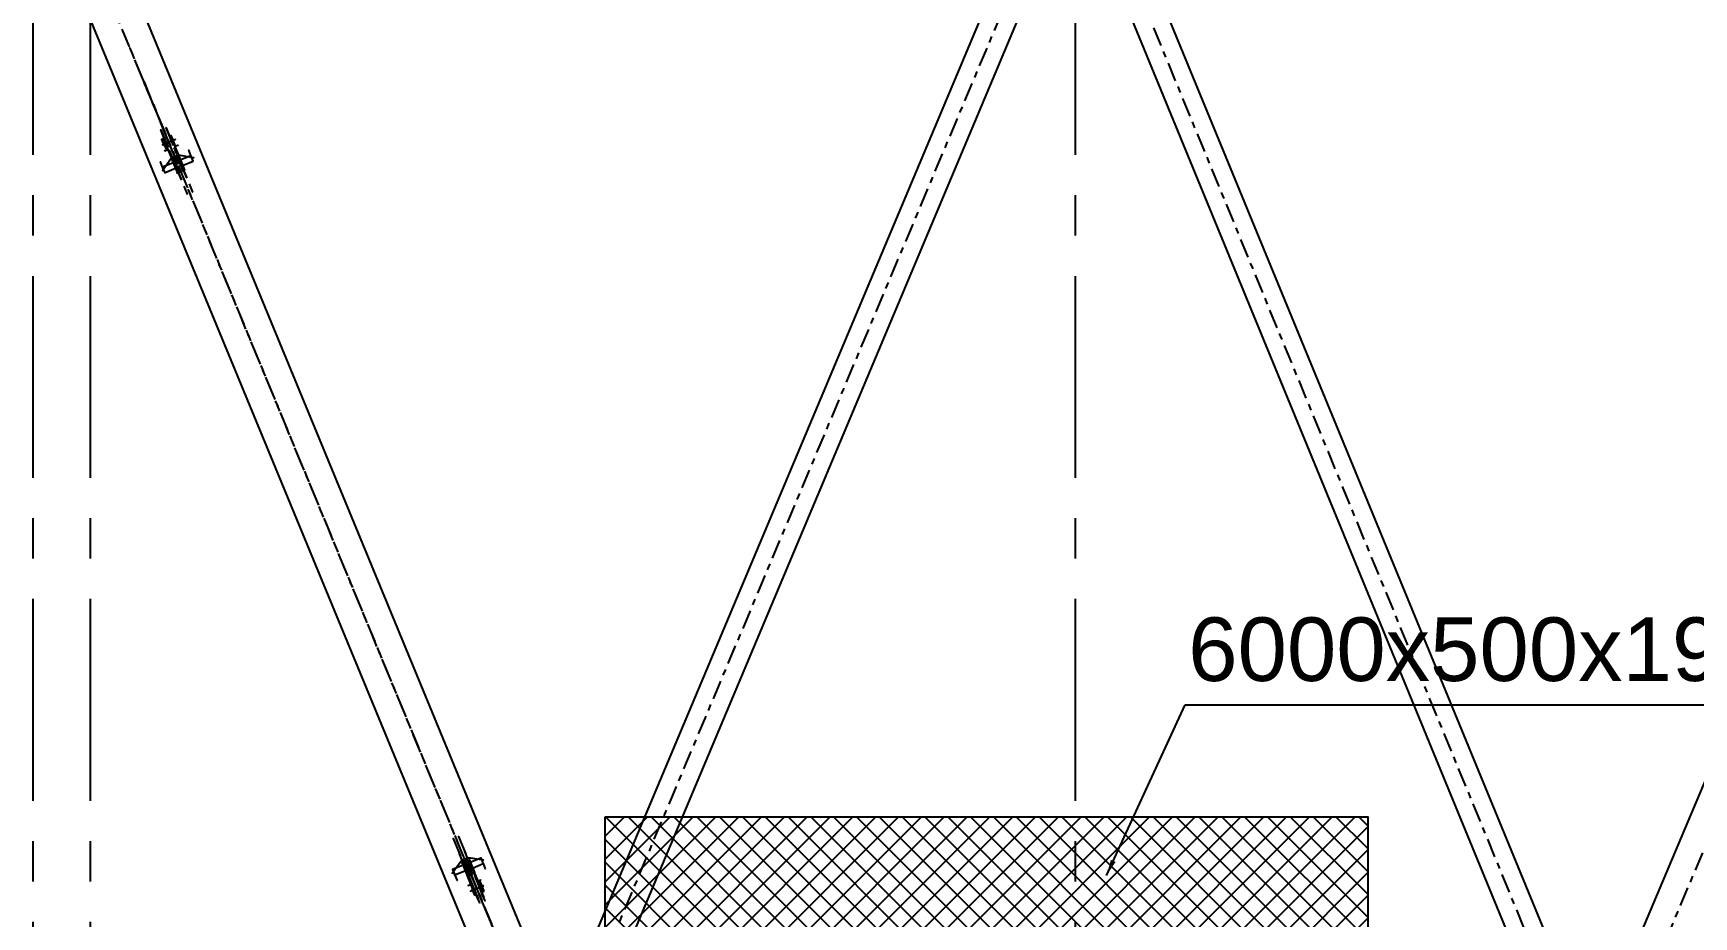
# Model space of a CAD drawing. Header units: millimetres. Extents: x 2368 to 8313, y 7493 to 11698.
# Drawn here: x 5216.6 to 5477.9, y 11295.7 to 11434.7 of the extents above; entities that cross this region are included whole.
import ezdxf

# ---------------------------------------------------------------- set-up
doc = ezdxf.new("R2010")
doc.units = ezdxf.units.MM
for name, pattern in [('CENTER', [50.8, 31.75, -6.35, 6.35, -6.35]), ('XKITLINE00', [0]), ('XKITLINE03', [6, 3, -1, 1, -1])]:
    doc.linetypes.add(name, pattern=pattern)
doc.styles.add('ARIAL', font='arial.ttf')
doc.styles.add('ROMANS', font='romans.shx')
doc.dimstyles.new('MD300', dxfattribs={"dimtxt": 2.5, "dimasz": 2.5, "dimexe": 1, "dimexo": 1, "dimgap": 0.5, "dimtad": 1, "dimdec": 1, "dimlfac": 50, "dimrnd": 0.5, "dimdsep": 46, "dimtxsty": 'ROMANS', "dimcen": 1, "dimclrd": 146, "dimclre": 146, "dimclrt": 30, "dimadec": 1, "dimazin": 2, "dimtfac": 1, "dimtdec": 1, "dimtmove": 0, "dimatfit": 1, "dimfxl": 1, "dimtolj": 1, "dimtzin": 0, "dimlwd": -1, "dimlwe": -1, "dimarcsym": 0})

msp = doc.modelspace()

# ---------------------------------------------------------------- hatches: boundary and pattern name
h = msp.add_hatch()
h.set_pattern_fill('ANSI37', color=1, scale=0.8, style=0)
h.set_pattern_definition([(45, (2834.9725, 7557.9502), (-1.7960512, 1.7960512), []), (135, (2834.9725, 7557.9502), (-1.7960512, -1.7960512), [])])
h.paths.add_polyline_path([(5426.5882, 11273.5862), (5426.5882, 11311.4162), (5306.5882, 11311.4162), (5306.5882, 11273.5862)])

# ---------------------------------------------------------------- linework, layer by layer
at = {"color": 6, "linetype": 'CENTER'}
for p, q in [((5216.5882, 10907.5139), (5216.5882, 11508.9854)), ((5225.5882, 10907.5139), (5225.5882, 11495.735)), ((5380.5882, 10907.5139), (5380.5882, 11495.735))]:
    msp.add_line(p, q, dxfattribs=at)
at = {"color": 8, "linetype": 'XKITLINE03'}
for p, q in [((5380.5882, 11072.0118), (5216.5882, 11469.2205)), ((5380.5882, 11072.0118), (5216.5882, 11469.2205)), ((5380.5882, 11465.4767), (5298.5882, 11270.6161)), ((5380.5882, 11465.4767), (5298.5882, 11270.6161)), ((5462.5882, 11266.2684), (5380.5882, 11465.4767)), ((5462.5882, 11266.2684), (5380.5882, 11465.4767)), ((5544.5881, 11460.5251), (5380.5882, 11072.0118)), ((5544.5882, 11460.5251), (5380.5882, 11072.0118)), ((5290.9807, 11289.0414), (5231.8031, 11432.37)), ((5237.2201, 11419.2501), (5233.9388, 11427.1974)), ((5233.9698, 11427.1224), (5239.295, 11414.2247)), ((5237.0382, 11418.5115), (5236.6546, 11419.4406)), ((5236.6546, 11419.4406), (5238.0156, 11416.1442)), ((5237.8418, 11417.7442), (5237.2201, 11419.2501)), ((5237.87, 11418.855), (5237.4865, 11419.7841)), ((5237.4865, 11419.7841), (5238.8475, 11416.4877)), ((5237.2572, 11416.9592), (5236.8443, 11417.9591)), ((5236.8443, 11417.9591), (5237.0756, 11417.3989)), ((5236.926, 11417.08), (5237.3881, 11417.2708)), ((5237.4051, 11417.0202), (5236.9922, 11418.0202)), ((5236.9922, 11418.0202), (5237.2235, 11417.4599)), ((5239.8548, 11411.6896), (5237.0382, 11418.5115)), ((5237.0756, 11417.3989), (5237.4885, 11416.399)), ((5237.2235, 11417.4599), (5237.6364, 11416.46)), ((5237.2991, 11416.1765), (5237.7612, 11416.3673)), ((5237.3881, 11417.2708), (5238.62, 11414.2872)), ((5238.4974, 11417.7286), (5237.3882, 11417.2706)), ((5237.7612, 11416.3673), (5238.9931, 11413.3837)), ((5239.1828, 11414.4963), (5237.8418, 11417.7442)), ((5240.6867, 11412.033), (5237.87, 11418.855)), ((5238.6621, 11417.5393), (5238.2493, 11418.5392)), ((5238.2493, 11418.5392), (5238.4806, 11417.979)), ((5238.4806, 11417.979), (5238.8934, 11416.9791)), ((5238.9595, 11417.9196), (5238.4973, 11417.7288)), ((5238.4973, 11417.7288), (5239.7292, 11414.7452)), ((5238.8475, 11416.4877), (5241.6641, 11409.6657)), ((5239.3325, 11417.016), (5238.8704, 11416.8252)), ((5238.8704, 11416.8252), (5240.1023, 11413.8416)), ((5236.9562, 11413.6003), (5236.6233, 11414.4067)), ((5236.9117, 11413.0531), (5238.3075, 11414.9917)), ((5238.62, 11414.2872), (5236.9562, 11413.6003)), ((5238.0156, 11416.1442), (5240.8323, 11409.3222)), ((5238.3075, 11414.9917), (5239.2686, 11412.6639)), ((5238.6108, 11415.148), (5238.8668, 11415.2616)), ((5239.5939, 11412.7671), (5238.6108, 11415.148)), ((5238.8668, 11415.2616), (5239.1284, 11415.3617)), ((5239.1284, 11415.3617), (5240.1115, 11412.9808)), ((5239.295, 11414.2247), (5239.1828, 11414.4963)), ((5241.8106, 11415.0757), (5239.4537, 11415.4649)), ((5239.4537, 11415.4649), (5240.4148, 11413.1372)), ((5239.7292, 11414.7452), (5241.393, 11415.4321)), ((5240.1023, 11413.8416), (5241.7661, 11414.5286)), ((5241.393, 11415.4321), (5241.0601, 11416.2385)), ((5241.7661, 11414.5286), (5241.4331, 11415.335)), ((5237.3293, 11412.6967), (5236.9963, 11413.5031)), ((5238.9931, 11413.3837), (5237.3293, 11412.6967)), ((5239.8555, 11412.8672), (5239.5939, 11412.7671)), ((5282.6782, 11307.971), (5285.4949, 11301.149)), ((5283.5101, 11308.3145), (5286.3268, 11301.4925)), ((5282.5318, 11302.561), (5283.9276, 11304.4995)), ((5286.4723, 11298.7817), (5283.6557, 11305.6037)), ((5283.9276, 11304.4995), (5284.8887, 11302.1718)), ((5284.4869, 11304.7695), (5284.2309, 11304.6559)), ((5284.2309, 11304.6559), (5285.2139, 11302.275)), ((5284.7485, 11304.8696), (5284.4869, 11304.7695)), ((5287.3042, 11299.1252), (5284.4875, 11305.9471)), ((5285.7315, 11302.4887), (5284.7485, 11304.8696)), ((5287.4307, 11304.5836), (5285.0737, 11304.9728)), ((5285.0737, 11304.9728), (5286.0348, 11302.645)), ((5285.3493, 11304.253), (5287.0131, 11304.94)), ((5286.5811, 11301.2694), (5285.3493, 11304.253)), ((5285.7223, 11303.3495), (5287.3862, 11304.0364)), ((5287.0131, 11304.94), (5287.346, 11304.1336)), ((5287.3862, 11304.0364), (5287.7191, 11303.2301)), ((5284.2401, 11303.7951), (5282.5763, 11303.1081)), ((5282.5763, 11303.1081), (5282.9092, 11302.3017)), ((5284.6132, 11302.8915), (5282.9494, 11302.2046)), ((5282.9494, 11302.2046), (5283.2823, 11301.3982)), ((5285.472, 11300.8115), (5284.2401, 11303.7951)), ((5285.845, 11299.9079), (5284.6132, 11302.8915)), ((5286.2986, 11300.3817), (5285.1595, 11303.1404)), ((5285.2717, 11302.8688), (5290.5969, 11289.9711)), ((5285.4755, 11302.3751), (5285.7315, 11302.4887)), ((5286.9542, 11300.3659), (5285.7223, 11303.3495)), ((5286.3268, 11301.4925), (5287.6878, 11298.1961)), ((5287.0433, 11301.4602), (5286.5811, 11301.2694)), ((5285.0098, 11300.6207), (5285.472, 11300.8115)), ((5285.3829, 11299.7171), (5285.845, 11299.9079)), ((5285.4489, 11300.6576), (5285.8618, 11299.6577)), ((5285.4949, 11301.149), (5286.8559, 11297.8526)), ((5286.0931, 11299.0975), (5285.6802, 11300.0974)), ((5285.845, 11299.9081), (5286.9541, 11300.3661)), ((5285.8618, 11299.6577), (5286.0931, 11299.0975)), ((5286.9489, 11298.8065), (5286.2986, 11300.3817)), ((5286.8559, 11297.8526), (5286.4723, 11298.7817)), ((5286.706, 11301.1767), (5287.1188, 11300.1768)), ((5286.8539, 11301.2377), (5287.2667, 11300.2378)), ((5287.3501, 11299.6165), (5286.9373, 11300.6165)), ((5290.5659, 11290.0462), (5286.9489, 11298.8065)), ((5287.4164, 11300.5567), (5286.9542, 11300.3659)), ((5287.498, 11299.6776), (5287.0852, 11300.6775)), ((5287.1188, 11300.1768), (5287.3501, 11299.6165)), ((5287.2667, 11300.2378), (5287.498, 11299.6776)), ((5287.6878, 11298.1961), (5287.3042, 11299.1252))]:
    msp.add_line(p, q, dxfattribs=at)
at = {"color": 8, "linetype": 'XKITLINE00'}
for p, q in [((5231.0412, 11444.848), (5297.7313, 11283.3241)), ((5368.5349, 11443.8685), (5301.9785, 11285.7074)), ((5392.6416, 11443.3622), (5459.3131, 11281.3923)), ((5223.5315, 11441.7713), (5316.6324, 11216.2805)), ((5373.5705, 11441.7652), (5307.0141, 11283.6041)), ((5387.5898, 11441.2999), (5454.2613, 11279.33)), ((5530.0237, 11436.455), (5463.6158, 11279.1356))]:
    msp.add_line(p, q, dxfattribs=at)
at = {"color": 146}
msp.add_line((5397.8571, 11329.0143), (5520.0905, 11329.0143), dxfattribs=at)
at = {"color": 7, "linetype": 'XKITLINE00'}
msp.add_line((5318.7178, 11311.4162), (5426.5882, 11311.4162), dxfattribs=at)
msp.add_lwpolyline([(5306.5882, 11311.4162), (5426.5882, 11311.4162), (5426.5882, 11273.5862), (5306.5882, 11273.5862)], close=True)
at = {"color": 1}
msp.add_lwpolyline([(5306.5882, 11311.4162), (5426.5882, 11311.4162), (5426.5882, 11273.5862), (5306.5882, 11273.5862)], close=True, dxfattribs=at)
at = {"color": 8, "linetype": 'XKITLINE00'}
for centre in [(5231.8031, 11432.37), (5233.9388, 11427.1974), (5233.9698, 11427.1224), (5236.6546, 11419.4406), (5236.6546, 11419.4406), (5237.2201, 11419.2501), (5237.2201, 11419.2501), (5237.4865, 11419.7841), (5237.4865, 11419.7841), (5236.8443, 11417.9591), (5236.8443, 11417.9591), (5236.926, 11417.08), (5236.9922, 11418.0202), (5236.9922, 11418.0202), (5237.0382, 11418.5115), (5237.0382, 11418.5115), (5237.0756, 11417.3989), (5237.0756, 11417.3989), (5237.2235, 11417.4599), (5237.2235, 11417.4599), (5237.2572, 11416.9592), (5237.3881, 11417.2708), (5237.3881, 11417.2708), (5237.3882, 11417.2706), (5237.4051, 11417.0202), (5237.4885, 11416.399), (5237.6364, 11416.46), (5237.7612, 11416.3673), (5237.7612, 11416.3673), (5237.8418, 11417.7442), (5237.8418, 11417.7442), (5237.87, 11418.855), (5237.87, 11418.855), (5238.2493, 11418.5392), (5238.2493, 11418.5392), (5238.4806, 11417.979), (5238.4806, 11417.979), (5238.4973, 11417.7288), (5238.4973, 11417.7288), (5238.4974, 11417.7286), (5238.6621, 11417.5393), (5238.8475, 11416.4877), (5238.8475, 11416.4877), (5238.8704, 11416.8252), (5238.8704, 11416.8252), (5238.8934, 11416.9791), (5238.9595, 11417.9196), (5239.3325, 11417.016), (5236.6233, 11414.4067), (5237.2991, 11416.1765), (5238.0156, 11416.1442), (5238.0156, 11416.1442), (5238.3075, 11414.9917), (5238.3075, 11414.9917), (5238.6108, 11415.148), (5238.6108, 11415.148), (5238.62, 11414.2872), (5238.62, 11414.2872), (5238.8668, 11415.2616), (5238.8668, 11415.2616), (5239.1284, 11415.3617), (5239.1284, 11415.3617), (5239.1828, 11414.4963), (5239.1828, 11414.4963), (5239.295, 11414.2247), (5239.295, 11414.2247), (5239.4537, 11415.4649), (5239.4537, 11415.4649), (5239.7292, 11414.7452), (5239.7292, 11414.7452), (5240.1023, 11413.8416), (5240.1023, 11413.8416), (5241.0601, 11416.2385), (5241.393, 11415.4321), (5241.393, 11415.4321), (5241.4331, 11415.335), (5241.7661, 11414.5286), (5241.7661, 11414.5286), (5241.8106, 11415.0757), (5236.9117, 11413.0531), (5236.9562, 11413.6003), (5236.9562, 11413.6003), (5236.9963, 11413.5031), (5237.3293, 11412.6967), (5237.3293, 11412.6967), (5238.9931, 11413.3837), (5238.9931, 11413.3837), (5239.2686, 11412.6639), (5239.5939, 11412.7671), (5239.5939, 11412.7671), (5239.8548, 11411.6896), (5239.8555, 11412.8672), (5240.1115, 11412.9808), (5240.4148, 11413.1372), (5240.6867, 11412.033), (5240.8323, 11409.3222), (5241.6641, 11409.6657), (5282.6782, 11307.971), (5283.5101, 11308.3145), (5283.6557, 11305.6037), (5283.9276, 11304.4995), (5283.9276, 11304.4995), (5284.2309, 11304.6559), (5284.2309, 11304.6559), (5284.4869, 11304.7695), (5284.4869, 11304.7695), (5284.4875, 11305.9471), (5284.7485, 11304.8696), (5284.7485, 11304.8696), (5285.0737, 11304.9728), (5285.0737, 11304.9728), (5285.3493, 11304.253), (5285.3493, 11304.253), (5287.0131, 11304.94), (5287.0131, 11304.94), (5287.346, 11304.1336), (5287.3862, 11304.0364), (5287.3862, 11304.0364), (5287.4307, 11304.5836), (5282.5318, 11302.561), (5282.5763, 11303.1081), (5282.5763, 11303.1081), (5282.9092, 11302.3017), (5282.9494, 11302.2046), (5282.9494, 11302.2046), (5283.2823, 11301.3982), (5284.2401, 11303.7951), (5284.2401, 11303.7951), (5284.6132, 11302.8915), (5284.6132, 11302.8915), (5284.8887, 11302.1718), (5285.1595, 11303.1404), (5285.2139, 11302.275), (5285.2717, 11302.8688), (5285.4755, 11302.3751), (5285.7223, 11303.3495), (5285.7223, 11303.3495), (5285.7315, 11302.4887), (5285.7315, 11302.4887), (5286.0348, 11302.645), (5286.3268, 11301.4925), (5286.3268, 11301.4925), (5287.0433, 11301.4602), (5287.7191, 11303.2301), (5285.0098, 11300.6207), (5285.3829, 11299.7171), (5285.4489, 11300.6576), (5285.472, 11300.8115), (5285.472, 11300.8115), (5285.4949, 11301.149), (5285.4949, 11301.149), (5285.6802, 11300.0974), (5285.845, 11299.9081), (5285.845, 11299.9079), (5285.845, 11299.9079), (5285.8618, 11299.6577), (5285.8618, 11299.6577), (5286.0931, 11299.0975), (5286.0931, 11299.0975), (5286.2986, 11300.3817), (5286.2986, 11300.3817), (5286.4723, 11298.7817), (5286.4723, 11298.7817), (5286.5811, 11301.2694), (5286.5811, 11301.2694), (5286.706, 11301.1767), (5286.8539, 11301.2377), (5286.9373, 11300.6165), (5286.9489, 11298.8065), (5286.9489, 11298.8065), (5286.9541, 11300.3661), (5286.9542, 11300.3659), (5286.9542, 11300.3659), (5287.0852, 11300.6775), (5287.1188, 11300.1768), (5287.1188, 11300.1768), (5287.2667, 11300.2378), (5287.2667, 11300.2378), (5287.3042, 11299.1252), (5287.3042, 11299.1252), (5287.3501, 11299.6165), (5287.3501, 11299.6165), (5287.4164, 11300.5567), (5287.498, 11299.6776), (5287.498, 11299.6776), (5286.8559, 11297.8526), (5286.8559, 11297.8526), (5287.6878, 11298.1961), (5287.6878, 11298.1961)]:
    msp.add_circle(centre, 0.004, dxfattribs=at)

# ---------------------------------------------------------------- texts
at = {"color": 30, "style": 'ARIAL'}
msp.add_text('6000x500x1900 PANO', height=10, dxfattribs=at).set_placement((5398.3358, 11332.7636))

# ---------------------------------------------------------------- leaders
msp.add_leader([(5385.4912, 11302.1969), (5397.8571, 11329.0143)], dimstyle='MD300', override={"dimgap": 0.5, "dimtad": 0})

doc.saveas('drawing.dxf')
